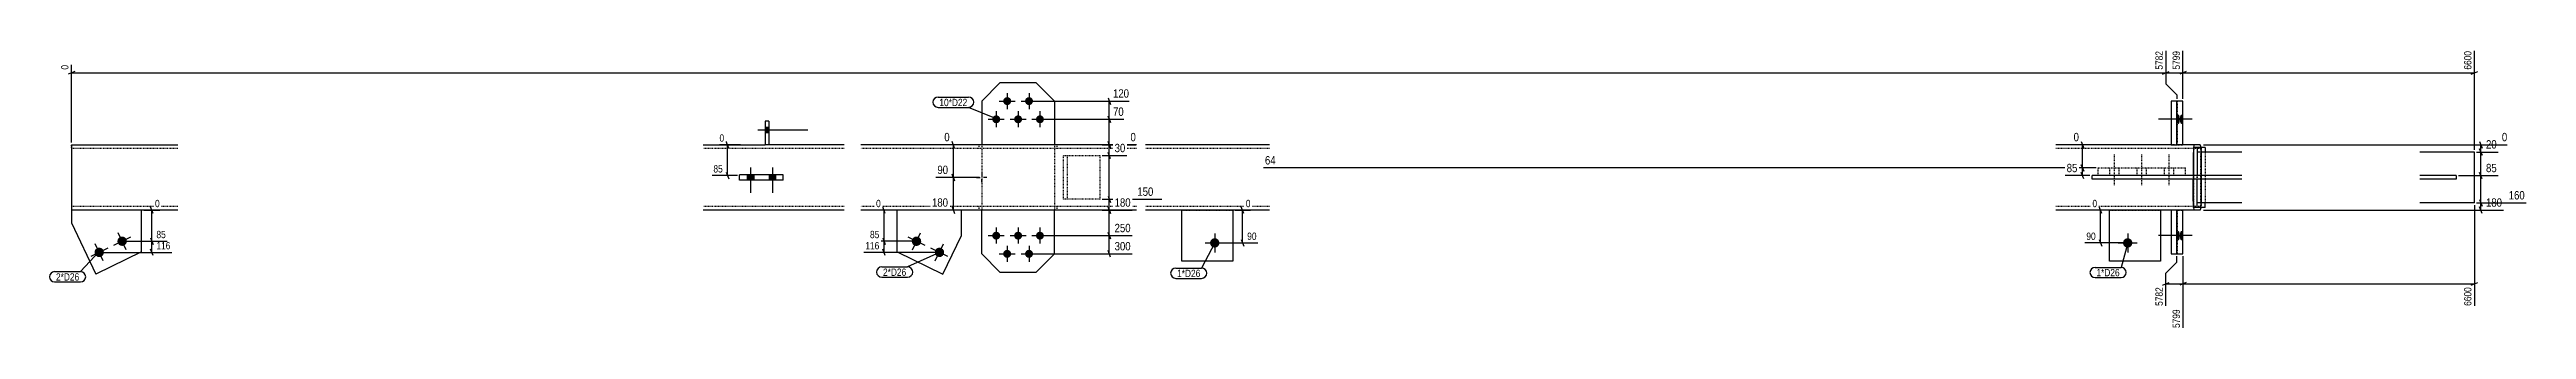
# Model space of a CAD drawing. Header units: millimetres. Extents: x 14 to 46123, y 9 to 937.
# Drawn here: x 14562 to 21365, y 10 to 780 of the extents above; entities that cross this region are included whole.
import ezdxf

# ---------------------------------------------------------------- set-up
doc = ezdxf.new("R2010")
doc.units = ezdxf.units.MM
doc.linetypes.add('DXK_LINE_DOT2', pattern=[3.9198, 1.9599, -1.9599])
for name, color, linetype in [('MÅLSÆTNING', 7, 'Continuous'), ('STÅL', 7, 'Continuous'), ('TEKST', 7, 'Continuous')]:
    doc.layers.add(name, color=color, linetype=linetype)
doc.styles.add('Arial Narrow', font='ARIALN.TTF', dxfattribs={"height": 0.2})

msp = doc.modelspace()

# ---------------------------------------------------------------- hatches: boundary and pattern name
at = {"layer": 'STÅL', "linetype": 'Continuous'}
for points in [[(17191.8, 649.3, -1), (17191.8, 627.3, -1)], [(17251.8, 649.3, -1), (17251.8, 627.3, -1)], [(16536.8, 551.3), (16536.8, 565.3), (16526.8, 565.3), (16526.8, 551.3)], [(16536.8, 551.3), (16536.8, 565.3), (16526.8, 565.3), (16526.8, 551.3)], [(17161.8, 599.3, -1), (17161.8, 577.3, -1)], [(17221.8, 599.3, -1), (17221.8, 577.3, -1)], [(17281.8, 599.3, -1), (17281.8, 577.3, -1)], [(20403.9, 588.3), (20404, 591), (20404.3, 593.6), (20404.7, 595.9), (20405.4, 598), (20406.1, 599.6), (20407, 600.7), (20407.9, 601.2), (20408.8, 601.2), (20409.7, 600.7), (20410.5, 599.6), (20411.3, 598), (20411.9, 595.9), (20412.3, 593.6), (20412.6, 591), (20412.7, 588.3), (20412.6, 585.6), (20412.3, 583), (20411.9, 580.7), (20411.3, 578.6), (20410.5, 577), (20409.7, 575.9), (20408.8, 575.4), (20407.9, 575.4), (20407, 575.9), (20406.1, 577), (20405.4, 578.6), (20404.7, 580.7), (20404.3, 583), (20404, 585.6)], [(20412.5, 588.3), (20412.6, 591), (20412.9, 593.6), (20413.4, 595.9), (20414, 598), (20414.7, 599.6), (20415.5, 600.7), (20416.4, 601.2), (20417.3, 601.2), (20418.2, 600.7), (20419, 599.6), (20419.7, 598), (20420.3, 595.9), (20420.8, 593.6), (20421.1, 591), (20421.2, 588.3), (20421.1, 585.6), (20420.8, 583), (20420.3, 580.7), (20419.7, 578.6), (20419, 577), (20418.2, 575.9), (20417.3, 575.4), (20416.4, 575.4), (20415.5, 575.9), (20414.7, 577), (20414, 578.6), (20413.4, 580.7), (20412.9, 583), (20412.6, 585.6)], [(16495.8, 435.8), (16477.8, 435.8), (16477.8, 420.8), (16495.8, 420.8)], [(16555.8, 435.8), (16537.8, 435.8), (16537.8, 420.8), (16555.8, 420.8)], [(17161.8, 279.3, -1), (17161.8, 257.3, -1)], [(17221.8, 279.3, -1), (17221.8, 257.3, -1)], [(17281.8, 279.3, -1), (17281.8, 257.3, -1)], [(20403.9, 268.3), (20404, 271), (20404.3, 273.6), (20404.7, 275.9), (20405.4, 278), (20406.1, 279.6), (20407, 280.7), (20407.9, 281.2), (20408.8, 281.2), (20409.7, 280.7), (20410.5, 279.6), (20411.3, 278), (20411.9, 275.9), (20412.3, 273.6), (20412.6, 271), (20412.7, 268.3), (20412.6, 265.6), (20412.3, 263), (20411.9, 260.7), (20411.3, 258.6), (20410.5, 257), (20409.7, 255.9), (20408.8, 255.4), (20407.9, 255.4), (20407, 255.9), (20406.1, 257), (20405.4, 258.6), (20404.7, 260.7), (20404.3, 263), (20404, 265.6)], [(20412.5, 268.3), (20412.6, 271), (20412.9, 273.6), (20413.4, 275.9), (20414, 278), (20414.7, 279.6), (20415.5, 280.7), (20416.4, 281.2), (20417.3, 281.2), (20418.2, 280.7), (20419, 279.6), (20419.7, 278), (20420.3, 275.9), (20420.8, 273.6), (20421.1, 271), (20421.2, 268.3), (20421.1, 265.6), (20420.8, 263), (20420.3, 260.7), (20419.7, 258.6), (20419, 257), (20418.2, 255.9), (20417.3, 255.4), (20416.4, 255.4), (20415.5, 255.9), (20414.7, 257), (20414, 258.6), (20413.4, 260.7), (20412.9, 263), (20412.6, 265.6)], [(14686.3, 216.7, -1), (14709.7, 228.1, -1)], [(14749.2, 247.3, -1), (14772.6, 258.7, -1)], [(16931, 258.7, -1), (16954.4, 247.3, -1)], [(16994, 228.1, -1), (17017.4, 216.7, -1)], [(17191.8, 229.3, -1), (17191.8, 207.3, -1)], [(17251.8, 229.3, -1), (17251.8, 207.3, -1)], [(17761.8, 261.3, -1), (17761.8, 235.3, -1)], [(20269.3, 261.3, -1), (20269.3, 235.3, -1)]]:
    msp.add_hatch(color=96, dxfattribs=at).paths.add_polyline_path(points)

# ---------------------------------------------------------------- linework, layer by layer
at = {"layer": 'MÅLSÆTNING', "color": 7, "linetype": 'Continuous'}
for p, q in [((20374, 776.1), (20374, 685.9)), ((20421.1, 644.3), (20421.1, 776.1)), ((14630.8, 719.5), (14612.8, 712.3)), ((14621.8, 524.3), (14621.8, 737.7)), ((20365, 712.3), (20383, 719.5)), ((20374, 715.9), (20421.1, 715.9)), ((20374, 685.9), (20404, 655.9)), ((20374, 685.9), (20404, 655.9)), ((20430.1, 719.5), (20412.1, 712.3)), ((21212.8, 712.3), (21230.8, 719.5)), ((17257.8, 638.3), (17526.4, 638.3)), ((17468.7, 647.3), (17475.9, 629.3)), ((17472.3, 588.3), (17472.3, 638.3)), ((20404, 655.9), (20404, 644.3)), ((20404, 655.9), (20404, 644.3)), ((17287.8, 588.3), (17511.8, 588.3)), ((17287.8, 588.3), (17511.8, 588.3)), ((17475.9, 579.3), (17468.7, 597.3)), ((17468.7, 597.3), (17475.9, 579.3)), ((17472.3, 518.3), (17472.3, 588.3)), ((16458.9, 518.3), (16401.6, 518.3)), ((16427, 509.3), (16419.8, 527.3)), ((16423.4, 433.6), (16423.4, 518.3)), ((17115.8, 518.3), (17019.1, 518.3)), ((17047.5, 509.3), (17040.3, 527.3)), ((17043.9, 428.3), (17043.9, 518.3)), ((17452.8, 518.3), (17545.2, 518.3)), ((17452.8, 518.3), (17545.2, 518.3)), ((17452.8, 488.3), (17520.5, 488.3)), ((17452.8, 488.3), (17520.5, 488.3)), ((17475.9, 509.3), (17468.7, 527.3)), ((17468.7, 527.3), (17475.9, 509.3)), ((17475.9, 479.3), (17468.7, 497.3)), ((17475.9, 479.3), (17468.7, 497.3)), ((17472.3, 488.3), (17472.3, 518.3)), ((17472.3, 368.3), (17472.3, 488.3)), ((20183.5, 518.3), (20120.8, 518.3)), ((20142, 527.3), (20149.2, 509.3)), ((20145.6, 454.5), (20145.6, 518.3)), ((16450.8, 433.6), (16381.1, 433.6)), ((16419.8, 442.6), (16427, 424.6)), ((17115.8, 428.3), (16995.7, 428.3)), ((17115.8, 428.3), (16995.7, 428.3)), ((17040.3, 437.3), (17047.5, 419.3)), ((17047.5, 419.3), (17040.3, 437.3)), ((17043.9, 338.3), (17043.9, 428.3)), ((20182.3, 454.5), (17895.4, 454.5)), ((20182.3, 454.5), (17895.4, 454.5)), ((20165.8, 433.3), (20097.4, 433.3)), ((20149.2, 445.5), (20142, 463.5)), ((20142, 463.5), (20149.2, 445.5)), ((20149.2, 424.3), (20142, 442.3)), ((20145.6, 433.3), (20145.6, 454.5)), ((21177.8, 433.3), (21287.1, 433.3)), ((21242.5, 424.3), (21235.3, 442.3)), ((14845.9, 329.3), (14838.7, 347.3)), ((16857.1, 329.3), (16849.9, 347.3)), ((17040.3, 347.3), (17047.5, 329.3)), ((17452.8, 368.3), (17616.5, 368.3)), ((17452.8, 368.3), (17616.5, 368.3)), ((17468.7, 377.3), (17475.9, 359.3)), ((17468.7, 377.3), (17475.9, 359.3)), ((17841.9, 329.3), (17834.7, 347.3)), ((20197.9, 329.3), (20190.7, 347.3)), ((21227.8, 358.3), (21364.2, 358.3)), ((21235.3, 367.3), (21242.5, 349.3)), ((21242.5, 329.3), (21235.3, 347.3)), ((21238.9, 338.3), (21238.9, 358.3)), ((14820.3, 338.3), (14864.1, 338.3)), ((16883.4, 338.3), (16831.7, 338.3)), ((16853.5, 253), (16853.5, 338.3)), ((17115.8, 338.3), (16981.1, 338.3)), ((17468.7, 277.3), (17475.9, 259.3)), ((17817.8, 338.3), (17860.1, 338.3)), ((17838.3, 248.3), (17838.3, 338.3)), ((20213.3, 338.3), (20172.5, 338.3)), ((20194.3, 248.3), (20194.3, 338.3)), ((20477.6, 338.3), (21301.8, 338.3)), ((14704, 222.4), (14897.4, 222.4)), ((14766.9, 253), (14884.6, 253)), ((14838.7, 262), (14845.9, 244)), ((14845.9, 213.4), (14838.7, 231.4)), ((14842.3, 222.4), (14842.3, 253)), ((16999.7, 222.4), (16798.4, 222.4)), ((16936.7, 253), (16811.2, 253)), ((16936.7, 253), (16811.2, 253)), ((16849.9, 262), (16857.1, 244)), ((16849.9, 262), (16857.1, 244)), ((16857.1, 213.4), (16849.9, 231.4)), ((16853.5, 222.4), (16853.5, 253)), ((17257.8, 218.3), (17535.1, 218.3)), ((17287.8, 268.3), (17535.1, 268.3)), ((17475.9, 209.3), (17468.7, 227.3)), ((17472.3, 218.3), (17472.3, 268.3)), ((17767.8, 248.3), (17880.6, 248.3)), ((17834.7, 257.3), (17841.9, 239.3)), ((20263.3, 248.3), (20152, 248.3)), ((20190.7, 257.3), (20197.9, 239.3)), ((20404, 195.5), (20404, 212.3)), ((20421.1, 212.3), (20421.1, 14.4)), ((20421.1, 212.3), (20421.1, 14.4)), ((20365, 131.9), (20383, 139.1)), ((20374, 165.5), (20404, 195.5)), ((20374, 75.3), (20374, 165.5)), ((20430.1, 139.1), (20412.1, 131.9)), ((20430.1, 139.1), (20412.1, 131.9)), ((21212.8, 131.9), (21230.8, 139.1)), ((20374, 135.5), (20421.1, 135.5)), ((20421.1, 135.5), (21221.8, 135.5))]:
    msp.add_line(p, q, dxfattribs=at)
at = {"layer": 'STÅL', "color": 2, "linetype": 'Continuous'}
for p, q in [((17171.8, 688.3), (17121.8, 638.3)), ((17271.8, 688.3), (17171.8, 688.3)), ((17321.8, 638.3), (17271.8, 688.3)), ((17121.8, 638.3), (17121.8, 518.3)), ((17321.8, 638.3), (17321.8, 518.3)), ((20421.1, 638.3), (20389.2, 638.3)), ((20389.2, 638.3), (20389.2, 518.3)), ((20404, 518.3), (20404, 638.3)), ((20421.1, 518.3), (20421.1, 638.3)), ((16536.8, 583.3), (16526.8, 583.3)), ((16526.8, 583.3), (16526.8, 518.3)), ((16536.8, 583.3), (16536.8, 518.3)), ((14621.8, 518.3), (14621.8, 493.3)), ((14621.8, 518.3), (14914.3, 518.3)), ((14621.8, 493.3), (14621.8, 363.3)), ((16356.8, 518.3), (16526.8, 518.3)), ((16536.8, 518.3), (16526.8, 518.3)), ((16744.3, 518.3), (16536.8, 518.3)), ((17546.8, 518.3), (16789.4, 518.3)), ((17911.8, 518.3), (17571.8, 518.3)), ((20389.2, 518.3), (20071.8, 518.3)), ((20389.2, 518.3), (20404, 518.3)), ((20404.7, 518.3), (20404, 518.3)), ((20468.5, 518.3), (20404.7, 518.3)), ((20449.7, 502.9), (20449.5, 493.3)), ((20449.5, 493.3), (20449.5, 433.3)), ((20450.4, 511), (20449.7, 502.9)), ((20451.4, 516.4), (20450.4, 511)), ((20482.4, 510.8), (20450.5, 510.8)), ((20450.5, 510.8), (20450.5, 433.3)), ((20452.6, 518.3), (20451.4, 516.4)), ((20460.4, 510.8), (20460.4, 433.3)), ((20582.4, 498.3), (20460.6, 498.3)), ((20460.6, 498.3), (20460.6, 433.3)), ((20469.7, 516.4), (20468.5, 518.3)), ((20470.7, 511), (20469.7, 516.4)), ((20470.7, 510.8), (20470.7, 511)), ((20482.4, 510.8), (20482.4, 498.3)), ((21221.8, 498.3), (21071.8, 498.3)), ((21221.8, 358.3), (21221.8, 498.3)), ((16456.8, 420.8), (16456.8, 435.8)), ((16576.8, 435.8), (16456.8, 435.8)), ((16576.8, 420.8), (16456.8, 420.8)), ((16576.8, 420.8), (16576.8, 435.8)), ((20171.8, 423.3), (20171.8, 433.3)), ((20582.4, 433.3), (20171.8, 433.3)), ((20582.4, 423.3), (20171.8, 423.3)), ((20449.5, 363.3), (20449.5, 423.3)), ((20450.5, 345.8), (20450.5, 423.3)), ((20460.4, 345.8), (20460.4, 423.3)), ((20460.6, 358.3), (20460.6, 423.3)), ((21171.8, 433.3), (21071.8, 433.3)), ((21171.8, 423.3), (21071.8, 423.3)), ((21171.8, 433.3), (21171.8, 423.3)), ((14621.8, 363.3), (14621.8, 338.3)), ((20449.5, 363.3), (20449.7, 353.7)), ((20449.7, 353.7), (20450.4, 345.6)), ((20450.4, 345.6), (20451.4, 340.2)), ((20482.4, 345.8), (20450.5, 345.8)), ((20451.4, 340.2), (20452.6, 338.3)), ((20582.4, 358.3), (20460.6, 358.3)), ((20468.5, 338.3), (20469.7, 340.2)), ((20469.7, 340.2), (20470.7, 345.6)), ((20470.7, 345.6), (20470.7, 345.8)), ((20482.4, 345.8), (20482.4, 358.3)), ((21221.8, 358.3), (21071.8, 358.3)), ((14914.3, 338.3), (14621.8, 338.3)), ((14621.8, 338.3), (14621.8, 303.3)), ((14621.8, 303.3), (14688.3, 162.2)), ((14814.3, 223.4), (14814.3, 338.3)), ((16744.3, 338.3), (16356.8, 338.3)), ((17546.8, 338.3), (16789.4, 338.3)), ((16889.4, 223.4), (16889.4, 338.3)), ((17066.6, 268.3), (17066.6, 338.3)), ((17121.8, 218.3), (17121.8, 338.3)), ((17321.8, 218.3), (17321.8, 338.3)), ((17911.8, 338.3), (17571.8, 338.3)), ((17671.8, 198.3), (17671.8, 338.3)), ((17811.8, 338.3), (17811.8, 198.3)), ((20389.2, 338.3), (20071.8, 338.3)), ((20219.3, 198.3), (20219.3, 338.3)), ((20359.3, 338.3), (20359.3, 198.3)), ((20389.2, 338.3), (20389.2, 218.3)), ((20404, 338.3), (20389.2, 338.3)), ((20404.7, 338.3), (20404, 338.3)), ((20404, 218.3), (20404, 338.3)), ((20468.5, 338.3), (20404.7, 338.3)), ((20421.1, 218.3), (20421.1, 338.3)), ((14814.3, 223.4), (14688.3, 162.2)), ((16889.4, 223.4), (17015.3, 162.2)), ((17015.3, 162.2), (17066.6, 268.3)), ((17171.8, 168.3), (17121.8, 218.3)), ((17271.8, 168.3), (17321.8, 218.3)), ((20389.2, 218.3), (20421.1, 218.3)), ((17171.8, 168.3), (17271.8, 168.3)), ((17811.8, 198.3), (17671.8, 198.3)), ((20359.3, 198.3), (20219.3, 198.3))]:
    msp.add_line(p, q, dxfattribs=at)
at = {"layer": 'STÅL', "color": 96, "linetype": 'Continuous'}
for p, q in [((17169.8, 638.3), (17213.8, 638.3)), ((17191.8, 660.3), (17191.8, 616.3)), ((17229.8, 638.3), (17273.8, 638.3)), ((17251.8, 660.3), (17251.8, 616.3)), ((16644.3, 558.3), (16506.8, 558.3)), ((16644.3, 558.3), (16506.8, 558.3)), ((16536.8, 565.3), (16526.8, 565.3)), ((16536.8, 565.3), (16526.8, 565.3)), ((16536.8, 551.3), (16526.8, 551.3)), ((16536.8, 551.3), (16526.8, 551.3)), ((17139.8, 588.3), (17183.8, 588.3)), ((17161.8, 610.3), (17161.8, 566.3)), ((17199.8, 588.3), (17243.8, 588.3)), ((17221.8, 610.3), (17221.8, 566.3)), ((17259.8, 588.3), (17303.8, 588.3)), ((17281.8, 610.3), (17281.8, 566.3)), ((20438.1, 588.3), (20353.7, 588.3)), ((20446.6, 588.3), (20362.3, 588.3)), ((16477.8, 435.8), (16477.8, 420.8)), ((16486.8, 455.8), (16486.8, 385.8)), ((16495.8, 435.8), (16495.8, 420.8)), ((16537.8, 435.8), (16537.8, 420.8)), ((16546.8, 455.8), (16546.8, 385.8)), ((16555.8, 435.8), (16555.8, 420.8)), ((17107.8, 428.3), (17117.2, 428.3)), ((17121.8, 442.3), (17121.8, 433)), ((17121.8, 414.3), (17121.8, 423.6)), ((17135.8, 428.3), (17126.5, 428.3)), ((14772.3, 229.6), (14749.6, 276.4)), ((16931.4, 229.6), (16954.1, 276.4)), ((17161.8, 290.3), (17161.8, 246.3)), ((17221.8, 290.3), (17221.8, 246.3)), ((17281.8, 290.3), (17281.8, 246.3)), ((17761.8, 274.3), (17761.8, 222.3)), ((20269.3, 274.3), (20269.3, 222.3)), ((14721.4, 233.8), (14674.6, 211.1)), ((14709.3, 199), (14686.6, 245.8)), ((14784.3, 264.4), (14737.5, 241.7)), ((16966.1, 241.7), (16919.4, 264.4)), ((17029.1, 211.1), (16982.3, 233.8)), ((16994.3, 199), (17017.1, 245.8)), ((17139.8, 268.3), (17183.8, 268.3)), ((17169.8, 218.3), (17213.8, 218.3)), ((17191.8, 240.3), (17191.8, 196.3)), ((17199.8, 268.3), (17243.8, 268.3)), ((17229.8, 218.3), (17273.8, 218.3)), ((17251.8, 240.3), (17251.8, 196.3)), ((17259.8, 268.3), (17303.8, 268.3)), ((17735.8, 248.3), (17787.8, 248.3)), ((20243.3, 248.3), (20295.3, 248.3)), ((20438.1, 268.3), (20353.7, 268.3)), ((20446.6, 268.3), (20362.3, 268.3))]:
    msp.add_line(p, q, dxfattribs=at)
at = {"layer": 'STÅL', "color": 7, "linetype": 'DXK_LINE_DOT2'}
for p, q in [((20406.2, 518.3), (20406.2, 638.3)), ((14621.8, 511), (14621.8, 518.3)), ((14914.3, 508.3), (14621.8, 508.3)), ((16744.3, 508.3), (16356.8, 508.3)), ((16536.8, 518.3), (16526.8, 518.3)), ((17546.8, 508.3), (16789.4, 508.3)), ((17114.8, 508.3), (17114.8, 518.3)), ((17121.8, 518.3), (17121.8, 338.3)), ((17321.8, 518.3), (17321.8, 338.3)), ((17328.8, 508.3), (17328.8, 518.3)), ((17346.8, 368.3), (17346.8, 488.3)), ((17346.8, 488.3), (17446.8, 488.3)), ((17356.8, 488.3), (17356.8, 368.3)), ((17446.8, 368.3), (17446.8, 488.3)), ((17911.8, 508.3), (17571.8, 508.3)), ((20468.5, 508.3), (20071.8, 508.3)), ((20404, 518.3), (20389.2, 518.3)), ((20404, 518.3), (20421.1, 518.3)), ((20450.7, 493.3), (20450.9, 499)), ((20450.7, 363.3), (20450.7, 493.3)), ((20450.9, 499), (20451.3, 503.9)), ((20451.3, 503.9), (20451.9, 507.2)), ((20451.9, 507.2), (20452.6, 508.3)), ((20468.5, 508.3), (20469.2, 507.2)), ((20469.2, 507.2), (20469.8, 503.9)), ((20469.8, 503.9), (20470.2, 499)), ((20470.2, 499), (20470.4, 493.3)), ((20470.4, 363.3), (20470.4, 493.3)), ((20471.4, 502.9), (20470.7, 510.8)), ((20471.6, 493.3), (20471.4, 502.9)), ((20471.6, 363.3), (20471.6, 493.3)), ((20472.4, 345.8), (20472.4, 510.8)), ((20482.4, 498.3), (20482.4, 358.3)), ((20188.3, 434.5), (20188.3, 454.5)), ((20188.3, 454.5), (20428.3, 454.5)), ((20188.3, 434.5), (20428.3, 434.5)), ((20428.3, 434.5), (20428.3, 454.5)), ((20449.5, 433.3), (20449.5, 423.3)), ((20450.5, 433.3), (20450.5, 423.3)), ((20460.4, 433.3), (20460.4, 423.3)), ((20460.6, 423.3), (20460.6, 433.3)), ((14914.3, 348.3), (14621.8, 348.3)), ((16744.3, 348.3), (16356.8, 348.3)), ((17546.8, 348.3), (16789.4, 348.3)), ((17114.8, 338.3), (17114.8, 348.3)), ((17328.8, 338.3), (17328.8, 348.3)), ((17446.8, 368.3), (17346.8, 368.3)), ((17911.8, 348.3), (17571.8, 348.3)), ((20468.5, 348.3), (20071.8, 348.3)), ((20450.9, 357.6), (20450.7, 363.3)), ((20451.3, 352.7), (20450.9, 357.6)), ((20451.9, 349.4), (20451.3, 352.7)), ((20452.6, 348.3), (20451.9, 349.4)), ((20469.2, 349.4), (20468.5, 348.3)), ((20469.8, 352.7), (20469.2, 349.4)), ((20470.2, 357.6), (20469.8, 352.7)), ((20470.4, 363.3), (20470.2, 357.6)), ((20470.7, 345.8), (20471.4, 353.7)), ((20471.4, 353.7), (20471.6, 363.3)), ((14814.3, 338.3), (14621.8, 338.3)), ((17066.6, 338.3), (16889.4, 338.3)), ((17671.8, 338.3), (17811.8, 338.3)), ((20219.3, 338.3), (20359.3, 338.3)), ((20404, 338.3), (20389.2, 338.3)), ((20404, 338.3), (20421.1, 338.3)), ((20406.2, 218.3), (20406.2, 338.3))]:
    msp.add_line(p, q, dxfattribs=at)
at = {"layer": 'STÅL', "color": 96, "linetype": 'DXK_LINE_DOT2'}
for p, q in [((20233.3, 407), (20233.3, 492)), ((20308.3, 407), (20308.3, 492)), ((20383.3, 407), (20383.3, 492)), ((20220.3, 434.5), (20220.3, 454.5)), ((20246.3, 434.5), (20246.3, 454.5)), ((20295.3, 434.5), (20295.3, 454.5)), ((20321.3, 434.5), (20321.3, 454.5)), ((20370.3, 434.5), (20370.3, 454.5)), ((20396.3, 434.5), (20396.3, 454.5))]:
    msp.add_line(p, q, dxfattribs=at)

# ---------------------------------------------------------------- wipeouts: each hides what was drawn before it
at = {"color": 0}
msp.add_wipeout([(17082.3, 624.6), (17082.3, 645.6), (17005.5, 645.6), (17005.5, 624.6)], dxfattribs=at).dxf.layer = 'TEKST'

# ---------------------------------------------------------------- next in the draw order: wipeouts: each hides what was drawn before it
at = {"color": 0, "linetype": 'Continuous'}
for points in [[(20416.9, 780.3), (20387.5, 780.3), (20387.5, 720.7), (20416.9, 720.7)], [(17531.2, 643.1), (17531.2, 676.7), (17477.7, 676.7), (17477.7, 643.1)], [(16418.6, 522.5), (16418.6, 551.9), (16397.4, 551.9), (16397.4, 522.5)], [(17038.5, 523.1), (17038.5, 556.7), (17014.3, 556.7), (17014.3, 523.1)], [(17550, 523.1), (17550, 556.7), (17525.7, 556.7), (17525.7, 523.1)], [(20140.2, 523.1), (20140.2, 556.7), (20116, 556.7), (20116, 523.1)], [(16414.7, 437.8), (16414.7, 467.2), (16380.7, 467.2), (16380.7, 437.8)], [(17034.1, 433.1), (17034.1, 466.7), (16995.3, 466.7), (16995.3, 433.1)], [(16848.7, 342.5), (16848.7, 371.9), (16827.5, 371.9), (16827.5, 342.5)], [(17034.1, 343.1), (17034.1, 376.7), (16980.6, 376.7), (16980.6, 343.1)], [(17617, 373.1), (17617, 406.7), (17544.5, 406.7), (17544.5, 373.1)], [(17864.3, 342.5), (17864.3, 371.9), (17843.1, 371.9), (17843.1, 342.5)], [(20189.5, 342.5), (20189.5, 371.9), (20168.3, 371.9), (20168.3, 342.5)], [(21364.6, 363.1), (21364.6, 396.7), (21311.1, 396.7), (21311.1, 363.1)], [(14884.9, 257.2), (14884.9, 286.6), (14850.9, 286.6), (14850.9, 257.2)], [(16844.8, 257.2), (16844.8, 286.6), (16810.8, 286.6), (16810.8, 257.2)], [(17535.6, 273.1), (17535.6, 306.7), (17482.1, 306.7), (17482.1, 273.1)], [(17880.9, 252.5), (17880.9, 281.9), (17846.9, 281.9), (17846.9, 252.5)], [(20185.6, 252.5), (20185.6, 281.9), (20151.6, 281.9), (20151.6, 252.5)], [(20416.9, 69.8), (20387.5, 69.8), (20387.5, 10.2), (20416.9, 10.2)]]:
    msp.add_wipeout(points, dxfattribs=at).dxf.layer = 'MÅLSÆTNING'
at = {"color": 0}
for points in [[(17082.3, 624.6), (17082.3, 645.6), (17005.5, 645.6), (17005.5, 624.6)], [(14643.2, 144.8), (14643.2, 165.8), (14579.2, 165.8), (14579.2, 144.8)], [(16914.7, 157.8), (16914.7, 178.8), (16850.7, 178.8), (16850.7, 157.8)], [(17722.3, 154.5), (17722.3, 175.5), (17658.4, 175.5), (17658.4, 154.5)], [(20247.4, 156.6), (20247.4, 177.6), (20183.4, 177.6), (20183.4, 156.6)]]:
    msp.add_wipeout(points, dxfattribs=at).dxf.layer = 'TEKST'

# ---------------------------------------------------------------- next in the draw order: linework, layer by layer
at = {"layer": 'MÅLSÆTNING', "color": 7, "linetype": 'Continuous'}
for p, q in [((20374, 776.1), (20374, 685.9)), ((20421.1, 644.3), (20421.1, 776.1)), ((14621.8, 715.9), (20374, 715.9)), ((20365, 712.3), (20383, 719.5)), ((20430.1, 719.5), (20412.1, 712.3)), ((20421.1, 715.9), (21221.8, 715.9)), ((17475.9, 329.3), (17468.7, 347.3)), ((17468.7, 347.3), (17475.9, 329.3)), ((17472.3, 338.3), (17472.3, 368.3)), ((17452.8, 338.3), (17535.1, 338.3)), ((17452.8, 338.3), (17535.1, 338.3))]:
    msp.add_line(p, q, dxfattribs=at)
at = {"layer": 'TEKST', "color": 7, "linetype": 'Continuous'}
for p, q in [((17001.9, 649.2), (17085.9, 649.2)), ((17001.9, 621), (17085.9, 621)), ((17162.9, 589.4), (17085.9, 621))]:
    msp.add_line(p, q, dxfattribs=at)
for centre, start, end in [((17001.9, 635.1), 90, 270), ((17085.9, 635.1), 270, 90)]:
    msp.add_arc(centre, 14.1, start, end, dxfattribs=at)

# ---------------------------------------------------------------- next in the draw order: texts
at = {"layer": 'MÅLSÆTNING', "color": 3, "linetype": 'Continuous', "style": 'Arial Narrow'}
msp.add_text('5799', height=20.04, rotation=90.00021, dxfattribs=at).set_placement((20412.7, 724.9))
for s, height, p in [('120', 22.91, (17482.5, 647.9)), ('0', 20, (16401.6, 526.7)), ('0', 22.9, (17019.1, 527.9)), ('0', 22.9, (17530.5, 527.9)), ('0', 22.9, (20120.8, 527.9)), ('85', 20.04, (16384.9, 442)), ('90', 22.91, (17000.1, 437.9)), ('0', 20, (16831.7, 346.7)), ('180', 22.91, (16985.4, 347.9)), ('150', 22.91, (17549.3, 377.9)), ('0', 20, (17847.3, 346.7)), ('0', 20, (20172.5, 346.7)), ('90', 20.04, (17851.1, 256.7)), ('90', 20.04, (20155.8, 256.7))]:
    msp.add_text(s, height=height, dxfattribs=at).set_placement(p)
at = {"layer": 'TEKST', "color": 3, "style": 'Arial Narrow'}
msp.add_text('10*D22', height=20.04, dxfattribs=at).set_placement((17005.5, 624.6))

# ---------------------------------------------------------------- next in the draw order: wipeouts: each hides what was drawn before it
at = {"color": 0, "linetype": 'Continuous'}
for points in [[(20087.8, 459.3), (20087.8, 492.9), (17895, 492.9), (17895, 459.3)], [(21302.2, 343.1), (21302.2, 376.7), (21248.7, 376.7), (21248.7, 343.1)], [(14897.7, 226.6), (14897.7, 256), (14850.9, 256), (14850.9, 226.6)], [(16844.8, 226.6), (16844.8, 256), (16798, 256), (16798, 226.6)], [(17535.6, 223.1), (17535.6, 256.7), (17482.1, 256.7), (17482.1, 223.1)], [(20369.8, 130.7), (20340.4, 130.7), (20340.4, 71.1), (20369.8, 71.1)]]:
    msp.add_wipeout(points, dxfattribs=at).dxf.layer = 'MÅLSÆTNING'
at = {"color": 0}
for points in [[(14643.2, 144.8), (14643.2, 165.8), (14579.2, 165.8), (14579.2, 144.8)], [(16914.7, 157.8), (16914.7, 178.8), (16850.7, 178.8), (16850.7, 157.8)], [(17722.3, 154.5), (17722.3, 175.5), (17658.4, 175.5), (17658.4, 154.5)], [(20247.4, 156.6), (20247.4, 177.6), (20183.4, 177.6), (20183.4, 156.6)]]:
    msp.add_wipeout(points, dxfattribs=at).dxf.layer = 'TEKST'

# ---------------------------------------------------------------- next in the draw order: linework, layer by layer
at = {"layer": 'MÅLSÆTNING', "color": 7, "linetype": 'Continuous'}
for p, q in [((21238.9, 358.3), (21238.9, 433.3)), ((21221.8, 352.3), (21221.8, 75.3)), ((21227.8, 358.3), (21364.2, 358.3)), ((21235.3, 367.3), (21242.5, 349.3)), ((14842.3, 253), (14842.3, 338.3)), ((17475.9, 259.3), (17468.7, 277.3)), ((17472.3, 268.3), (17472.3, 338.3)), ((14766.9, 253), (14884.6, 253)), ((14838.7, 262), (14845.9, 244)), ((17287.8, 268.3), (17535.1, 268.3))]:
    msp.add_line(p, q, dxfattribs=at)
at = {"layer": 'TEKST', "color": 7, "linetype": 'Continuous'}
for p, q in [((14698.2, 225), (14646.8, 169.4)), ((17005.7, 222.4), (16918.3, 182.4)), ((17761.8, 248.3), (17725.9, 179.1)), ((20269.3, 248.3), (20251, 181.2)), ((14575.6, 169.4), (14646.8, 169.4)), ((14575.6, 141.2), (14646.8, 141.2)), ((16847.1, 182.4), (16918.3, 182.4)), ((16847.1, 154.2), (16918.3, 154.2)), ((17654.8, 179.1), (17725.9, 179.1)), ((17654.8, 150.9), (17725.9, 150.9)), ((20179.8, 181.2), (20251, 181.2)), ((20179.8, 153), (20251, 153))]:
    msp.add_line(p, q, dxfattribs=at)
for centre, start, end in [((14575.6, 155.3), 90, 270), ((14646.8, 155.3), 270, 90), ((16847.1, 168.3), 90, 270), ((16918.3, 168.3), 270, 90), ((17654.8, 165), 90, 270), ((17725.9, 165), 270, 90), ((20179.8, 167.1), 90, 270), ((20251, 167.1), 270, 90)]:
    msp.add_arc(centre, 14.1, start, end, dxfattribs=at)

# ---------------------------------------------------------------- next in the draw order: texts
at = {"layer": 'MÅLSÆTNING', "color": 3, "linetype": 'Continuous', "style": 'Arial Narrow'}
for s, height, p in [('64', 22.91, (17899.8, 464.1)), ('180', 22.91, (21253.5, 347.9)), ('160', 22.91, (21315.9, 367.9)), ('85', 20.04, (14855.1, 261.4)), ('85', 20.04, (16815, 261.4)), ('250', 22.91, (17486.9, 277.9)), ('116', 20.04, (14855.1, 230.8)), ('116', 20.04, (16802.2, 230.8)), ('300', 22.91, (17486.9, 227.9))]:
    msp.add_text(s, height=height, dxfattribs=at).set_placement(p)
for s, p in [('5782', (20365.6, 75.3)), ('5799', (20412.7, 14.4))]:
    msp.add_text(s, height=20.04, rotation=90.00021, dxfattribs=at).set_placement(p)
at = {"layer": 'TEKST', "color": 3, "style": 'Arial Narrow'}
for s, p in [('2*D26', (14579.2, 144.8)), ('2*D26', (16850.7, 157.8)), ('1*D26', (17658.4, 154.5)), ('1*D26', (20183.4, 156.6))]:
    msp.add_text(s, height=20.04, dxfattribs=at).set_placement(p)

# ---------------------------------------------------------------- next in the draw order: wipeouts: each hides what was drawn before it
at = {"color": 0, "linetype": 'Continuous'}
for points in [[(20369.8, 780.3), (20340.4, 780.3), (20340.4, 720.7), (20369.8, 720.7)], [(14617.6, 741.9), (14588.2, 741.9), (14588.2, 720.7), (14617.6, 720.7)], [(17516.6, 593.1), (17516.6, 626.7), (17477.7, 626.7), (17477.7, 593.1)], [(17520.9, 493.1), (17520.9, 526.7), (17482.1, 526.7), (17482.1, 493.1)], [(20135.8, 438.1), (20135.8, 471.7), (20097, 471.7), (20097, 438.1)]]:
    msp.add_wipeout(points, dxfattribs=at).dxf.layer = 'MÅLSÆTNING'

# ---------------------------------------------------------------- next in the draw order: texts
at = {"layer": 'MÅLSÆTNING', "color": 3, "linetype": 'Continuous', "style": 'Arial Narrow'}
for s, height, p in [('5782', 20.04, (20365.6, 724.9)), ('0', 20, (14613.4, 724.9))]:
    msp.add_text(s, height=height, rotation=90.00021, dxfattribs=at).set_placement(p)
for s, p in [('70', (17482.5, 597.9)), ('30', (17486.9, 497.9)), ('85', (20101.8, 442.9))]:
    msp.add_text(s, height=22.91, dxfattribs=at).set_placement(p)

# ---------------------------------------------------------------- next in the draw order: wipeouts: each hides what was drawn before it
at = {"color": 0, "linetype": 'Continuous'}
for points in [[(21287.6, 438.1), (21287.6, 471.7), (21248.7, 471.7), (21248.7, 438.1)], [(14868.3, 342.5), (14868.3, 371.9), (14847.1, 371.9), (14847.1, 342.5)], [(17535.6, 343.1), (17535.6, 376.7), (17482.1, 376.7), (17482.1, 343.1)], [(21217.6, 130.7), (21188.2, 130.7), (21188.2, 71.1), (21217.6, 71.1)]]:
    msp.add_wipeout(points, dxfattribs=at).dxf.layer = 'MÅLSÆTNING'

# ---------------------------------------------------------------- next in the draw order: linework, layer by layer
at = {"layer": 'MÅLSÆTNING', "color": 7, "linetype": 'Continuous'}
for p, q in [((21227.8, 498.3), (21287.1, 498.3)), ((21235.3, 507.3), (21242.5, 489.3)), ((21238.9, 433.3), (21238.9, 498.3)), ((21177.8, 433.3), (21287.1, 433.3)), ((21242.5, 424.3), (21235.3, 442.3))]:
    msp.add_line(p, q, dxfattribs=at)

# ---------------------------------------------------------------- next in the draw order: texts
at = {"layer": 'MÅLSÆTNING', "color": 3, "linetype": 'Continuous', "style": 'Arial Narrow'}
for s, height, p in [('85', 22.91, (21253.5, 442.9)), ('0', 20, (14851.3, 346.7)), ('180', 22.91, (17486.9, 347.9))]:
    msp.add_text(s, height=height, dxfattribs=at).set_placement(p)
msp.add_text('6600', height=20.04, rotation=90.00021, dxfattribs=at).set_placement((21213.4, 75.3))

# ---------------------------------------------------------------- next in the draw order: wipeouts: each hides what was drawn before it
at = {"color": 0, "linetype": 'Continuous'}
msp.add_wipeout([(21287.6, 503.1), (21287.6, 536.7), (21248.7, 536.7), (21248.7, 503.1)], dxfattribs=at).dxf.layer = 'MÅLSÆTNING'

# ---------------------------------------------------------------- next in the draw order: linework, layer by layer
at = {"layer": 'MÅLSÆTNING', "color": 7, "linetype": 'Continuous'}
for p, q in [((21221.8, 504.3), (21221.8, 776.1)), ((20477.6, 518.3), (21311.8, 518.3)), ((21227.8, 498.3), (21287.1, 498.3)), ((21235.3, 527.3), (21242.5, 509.3)), ((21242.5, 489.3), (21235.3, 507.3)), ((21238.9, 498.3), (21238.9, 518.3))]:
    msp.add_line(p, q, dxfattribs=at)

# ---------------------------------------------------------------- next in the draw order: texts
at = {"layer": 'MÅLSÆTNING', "color": 3, "linetype": 'Continuous', "style": 'Arial Narrow'}
msp.add_text('20', height=22.91, dxfattribs=at).set_placement((21253.5, 507.9))

# ---------------------------------------------------------------- next in the draw order: wipeouts: each hides what was drawn before it
at = {"color": 0, "linetype": 'Continuous'}
for points in [[(21217.6, 780.3), (21188.2, 780.3), (21188.2, 720.7), (21217.6, 720.7)], [(21316.6, 523.1), (21316.6, 556.7), (21292.3, 556.7), (21292.3, 523.1)]]:
    msp.add_wipeout(points, dxfattribs=at).dxf.layer = 'MÅLSÆTNING'

# ---------------------------------------------------------------- next in the draw order: texts
at = {"layer": 'MÅLSÆTNING', "color": 3, "linetype": 'Continuous', "style": 'Arial Narrow'}
msp.add_text('6600', height=20.04, rotation=90.00021, dxfattribs=at).set_placement((21213.4, 724.9))
msp.add_text('0', height=22.9, dxfattribs=at).set_placement((21297.1, 527.9))

doc.saveas('drawing.dxf')
